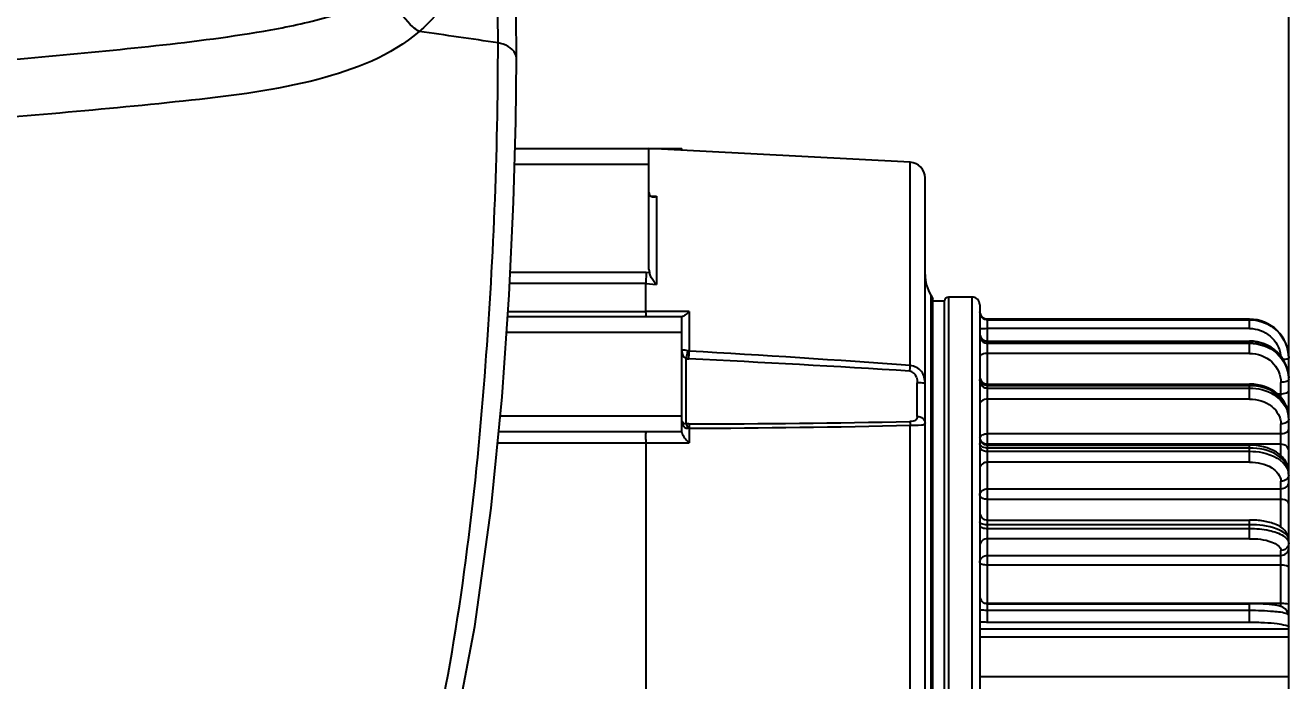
# Model space of a CAD drawing. Header units: millimetres. Extents: x 7426 to 8737, y 124 to 421.
# Drawn here: x 7935.59 to 7943.67, y 301.4 to 305.59 of the extents above; entities that cross this region are included whole.
import ezdxf

# ---------------------------------------------------------------- set-up
doc = ezdxf.new("R2010")
doc.units = ezdxf.units.MM
doc.layers.add('外形图', color=7, linetype='Continuous')
doc.layers.add('尺寸标注', color=7, linetype='Continuous')
doc.styles.add('微软雅黑', font='msyh.ttc')
doc.dimstyles.new('尺寸标注_1_20比例', dxfattribs={"dimtxt": 2.1, "dimasz": 1.7, "dimexe": 0.5, "dimexo": 0.4, "dimgap": 0.5, "dimtad": 1, "dimdec": 1, "dimlfac": 20, "dimdsep": 46, "dimtxsty": '微软雅黑', "dimcen": 0.09, "dimadec": 0, "dimazin": 0, "dimtp": 0.01, "dimtm": 0.01, "dimtfac": 1, "dimtdec": 1, "dimtofl": 0, "dimtmove": 0, "dimatfit": 3, "dimfxl": 1, "dimtolj": 1, "dimarcsym": 0})

# ---------------------------------------------------------------- blocks, each defined once
blk = doc.blocks.new('*D1261')
at = {"layer": 'Defpoints', "color": 0}
for p in [(7943.6678, 318.6849), (7943.6678, 302.5284), (7919.2922, 290.2199)]:
    blk.add_point(p, dxfattribs=at)
at = {"layer": '尺寸标注', "color": 0, "linetype": 'Continuous', "lineweight": -2}
for p, q in [((7919.2922, 290.6199), (7919.2922, 319.1849)), ((7943.6678, 302.9284), (7943.6678, 319.1849)), ((7920.9922, 318.6849), (7941.9678, 318.6849))]:
    blk.add_line(p, q, dxfattribs=at)
at = {"layer": '尺寸标注', "color": 0}
for points in [[(7920.9922, 318.9682), (7920.9922, 318.4016), (7919.2922, 318.6849)], [(7941.9678, 318.4016), (7941.9678, 318.9682), (7943.6678, 318.6849)]]:
    blk.add_solid(points, dxfattribs=at)
at = {"layer": '尺寸标注', "color": 0, "insert": (7931.48, 320.2708), "char_height": 2.1, "attachment_point": 5, "style": '微软雅黑'}
blk.add_mtext('\\A1;\\A1;487.5', dxfattribs=at)
blk = doc.blocks.new('*D1334')
at = {"layer": 'Defpoints', "color": 0}
for p in [(7943.6678, 325.4647), (7943.6678, 299.0744), (7918.3922, 273.0487)]:
    blk.add_point(p, dxfattribs=at)
at = {"layer": '尺寸标注', "color": 0, "lineweight": -2}
for p, q in [((7918.3922, 273.4487), (7918.3922, 325.9647)), ((7943.6678, 299.4744), (7943.6678, 325.9647)), ((7920.0922, 325.4647), (7941.9678, 325.4647))]:
    blk.add_line(p, q, dxfattribs=at)
at = {"layer": '尺寸标注', "color": 0}
for points in [[(7920.0922, 325.748), (7920.0922, 325.1814), (7918.3922, 325.4647)], [(7941.9678, 325.1814), (7941.9678, 325.748), (7943.6678, 325.4647)]]:
    blk.add_solid(points, dxfattribs=at)
at = {"layer": '尺寸标注', "color": 0, "insert": (7931.03, 327.0506), "char_height": 2.1, "attachment_point": 5, "style": '微软雅黑'}
blk.add_mtext('\\A1;505.5', dxfattribs=at)

msp = doc.modelspace()

# ---------------------------------------------------------------- linework, layer by layer
at = {"layer": '外形图', "color": 0, "linetype": 'Continuous'}
for p, q in [((7938.7314, 305.3699), (7938.7314, 305.37)), ((7938.7222, 304.7995), (7939.7877, 304.7995)), ((7941.248, 304.7109), (7939.5776, 304.7985)), ((7939.5777, 304.0265), (7939.5777, 304.7995)), ((7939.7877, 304.7874), (7939.7877, 304.7995)), ((7938.7194, 304.6995), (7939.5777, 304.6995)), ((7941.248, 303.411), (7941.248, 304.7109)), ((7941.3427, 298.3993), (7941.3427, 304.611)), ((7939.5886, 304.4953), (7939.6044, 304.4944)), ((7939.6044, 304.4944), (7939.6251, 304.4932)), ((7939.6251, 304.4932), (7939.6251, 303.9303)), ((7938.691, 304.0085), (7939.5603, 304.0085)), ((7939.5603, 304.0085), (7939.5577, 303.9351)), ((7939.5603, 304.0085), (7939.5799, 304.0071)), ((7939.2677, 303.9351), (7938.6875, 303.9351)), ((7939.5577, 303.9351), (7939.2677, 303.9351)), ((7939.5577, 303.7566), (7939.5577, 303.9351)), ((7939.5577, 303.9351), (7939.6251, 303.9303)), ((7941.3802, 303.8613), (7941.3802, 299.2375)), ((7941.3802, 303.8613), (7941.3927, 303.8386)), ((7941.3927, 299.2602), (7941.3927, 303.8386)), ((7941.3927, 303.8245), (7941.4677, 303.8245)), ((7941.4677, 299.2744), (7941.4677, 303.8245)), ((7941.4928, 303.8495), (7941.4928, 299.2494)), ((7941.6428, 303.8495), (7941.4928, 303.8495)), ((7941.6428, 299.4727), (7941.6428, 303.8495)), ((7938.6766, 303.7566), (7939.2677, 303.7566)), ((7939.2677, 303.7566), (7939.5577, 303.7566)), ((7939.8351, 303.7564), (7939.5577, 303.7566)), ((7939.8351, 303.7564), (7939.8351, 303.5031)), ((7941.6928, 303.7995), (7941.6928, 299.5866)), ((7938.6744, 303.7245), (7939.7877, 303.7245)), ((7939.7877, 302.9834), (7939.7877, 303.7245)), ((7941.7428, 301.7714), (7941.7428, 303.7079)), ((7941.7428, 303.7079), (7943.4178, 303.7079)), ((7943.4178, 303.7075), (7941.7428, 303.7075)), ((7941.7428, 303.7042), (7943.4178, 303.7042)), ((7943.4178, 303.6481), (7943.4178, 303.7079)), ((7938.6674, 303.6245), (7939.7877, 303.6245)), ((7943.4178, 303.6481), (7941.7428, 303.6481)), ((7941.7428, 303.5675), (7943.4178, 303.5675)), ((7943.4178, 303.5637), (7941.7428, 303.5637)), ((7941.7428, 303.5541), (7943.4178, 303.5541)), ((7943.4178, 303.4888), (7941.7428, 303.4888)), ((7943.4178, 303.4888), (7943.4178, 303.5675)), ((7939.8127, 303.4564), (7939.8127, 303.0383)), ((7943.6678, 303.085), (7943.6678, 303.4596)), ((7941.2927, 303.0861), (7941.2927, 303.3017)), ((7941.7428, 303.2929), (7943.4178, 303.2929)), ((7943.4178, 303.2826), (7941.7428, 303.2826)), ((7941.7428, 303.2674), (7943.4178, 303.2674)), ((7943.4178, 303.1973), (7943.4178, 303.2929)), ((7943.6178, 303.2088), (7943.6178, 303.304)), ((7943.4178, 303.1973), (7941.7428, 303.1973)), ((7943.5909, 303.2316), (7943.6178, 303.2316)), ((7938.6266, 303.0895), (7939.7877, 303.0895)), ((7943.6678, 301.8208), (7943.6678, 303.0843)), ((7939.7962, 303.0443), (7939.7903, 303.0532)), ((7939.8001, 303.0414), (7939.7962, 303.0443)), ((7939.8001, 303.0414), (7939.7999, 303.0415)), ((7939.8127, 303.0383), (7939.8064, 303.0389)), ((7939.8351, 303.0111), (7939.8351, 302.9183)), ((7941.248, 298.9941), (7941.248, 303.0301)), ((7943.6178, 302.8347), (7943.6178, 303.0386)), ((7938.6167, 302.9895), (7939.7877, 302.9895)), ((7941.7428, 302.9764), (7943.6178, 302.9764)), ((7938.6097, 302.9184), (7939.5577, 302.9184)), ((7939.5577, 302.9184), (7939.5577, 300.1804)), ((7939.5577, 302.9184), (7939.8351, 302.9183)), ((7943.6178, 302.9082), (7941.7428, 302.9082)), ((7941.7428, 302.903), (7943.4178, 302.903)), ((7943.4178, 302.8834), (7941.7428, 302.8834)), ((7941.7428, 302.8636), (7943.4178, 302.8636)), ((7943.4178, 302.7935), (7943.4178, 302.903)), ((7943.4178, 302.7935), (7941.7428, 302.7935)), ((7941.7428, 302.624), (7943.6178, 302.624)), ((7943.6178, 302.3763), (7943.6178, 302.6717)), ((7943.6178, 302.5563), (7941.7428, 302.5563)), ((7941.7428, 302.4242), (7943.4178, 302.4242)), ((7943.4178, 302.3933), (7941.7428, 302.3933)), ((7941.7428, 302.3702), (7943.4178, 302.3702)), ((7943.4178, 302.3049), (7943.4178, 302.4242)), ((7943.4178, 302.3049), (7941.7428, 302.3049)), ((7941.7428, 302.1983), (7943.6178, 302.1983)), ((7943.6178, 301.8703), (7943.6178, 302.2284)), ((7943.6178, 302.1359), (7941.7428, 302.1359)), ((7941.7428, 301.8925), (7943.6178, 301.8925)), ((7941.7428, 301.8892), (7943.4178, 301.8892)), ((7943.4178, 301.7714), (7943.4178, 301.8892)), ((7943.4178, 301.8457), (7941.7428, 301.8457)), ((7943.6678, 299.0744), (7943.6678, 301.8131)), ((7941.6928, 301.7285), (7943.6678, 301.7285)), ((7941.7428, 301.7714), (7943.4178, 301.7714)), ((7943.6678, 301.6754), (7941.6928, 301.6754)), ((7941.6928, 301.4234), (7943.6678, 301.4234))]:
    msp.add_line(p, q, dxfattribs=at)
for points in [[(7938.7314, 305.3699), (7938.7283, 305.6634), (7938.7151, 305.9744), (7938.6887, 306.2245), (7938.6458, 306.4041)], [(7938.3235, 301.0066), (7938.464, 301.7432), (7938.5685, 302.5002), (7938.6386, 303.2116), (7938.6841, 303.8637), (7938.7123, 304.455), (7938.7272, 304.9714), (7938.7314, 305.37)]]:
    msp.add_lwpolyline(points, dxfattribs=at)
for centre, radius, start, end in [((7931.9475, 261.1299), 44.842, 81.45222, 82.10278), ((7941.2427, 304.6111), 0.1, 0, 87), ((7939.6653, 304.0265), 0.0876, 179.96947, 192.74655), ((7941.5928, 303.993), 0.25, 180, 211.78833), ((7941.4928, 303.8245), 0.025, 90, 180), ((7941.6428, 303.7995), 0.05, 0, 90), ((7941.7428, 303.7579), 0.05, 180, 270), ((7941.7428, 303.6175), 0.05, 180, 270), ((7941.7356, 303.6099), 0.0429, 180.05795, 192.61888), ((7941.7366, 303.6101), 0.0438, 192.57758, 204.10807), ((7938.0343, 303.5736), 1.8022, 356.18306, 357.75713), ((7935.9893, 233.6398), 69.9691, 85.68974, 86.849191), ((7939.8378, 303.5638), 0.1102, 256.84218, 267.23272), ((7935.952, 220.666), 82.8786, 86.338062, 87.316333), ((7936.8732, 303.7143), 4.3853, 355.56674, 356.03365), ((7943.4245, 303.4564), 0.2433, 0.00019, 0.7565), ((7941.7428, 303.3429), 0.05, 180, 270), ((7943.4558, 303.3231), 0.212, 0.00195, 2.54902), ((7943.4178, 302.9948), 0.2982, 89.36074, 89.99983), ((7943.5053, 303.0683), 0.1626, 5.52158, 18.67524), ((7943.5108, 303.069), 0.157, 0.00842, 5.45977), ((7939.8111, 303.0602), 0.0218, 239.70147, 243.88584), ((7939.8399, 300.877), 2.1615, 90.19705, 90.72104), ((7939.8378, 302.9258), 0.0854, 91.84033, 98.50566), ((7939.6822, 380.8024), 77.7641, 270.110749, 271.151827), ((7939.6607, 368.5468), 65.536, 270.152459, 271.387831), ((7944.2162, 302.9586), 4.6586, 180.2356, 180.49457), ((7941.7428, 302.953), 0.05, 180, 270), ((7943.5737, 302.7113), 0.0941, 0.07116, 11.79297), ((7941.7428, 302.4742), 0.05, 180, 270), ((7943.6135, 302.2672), 0.056, 30.15207, 35.0287), ((7941.7428, 301.9392), 0.05, 180, 270)]:
    msp.add_arc(centre, radius, start, end, dxfattribs=at)
for points, knots in [([(7934.9708, 305.3195), (7935.2125, 305.3407), (7935.6972, 305.3833), (7936.4279, 305.4537), (7937.0469, 305.5296), (7937.5592, 305.6379), (7938.0954, 305.8526), (7938.4602, 306.4899), (7938.7598, 307.4708), (7938.8978, 308.7262), (7938.759, 309.9828), (7938.4588, 310.9634), (7938.0916, 311.5994), (7937.5561, 311.812), (7937.0443, 311.9199), (7936.4261, 311.9957), (7935.6964, 312.066), (7935.2122, 312.1085), (7934.9708, 312.1297)], [0, 0, 0, 0, 0.059304, 0.118884, 0.179492, 0.211315, 0.24722, 0.316724, 0.378735, 0.500163, 0.621493, 0.683827, 0.75306, 0.788939, 0.820753, 0.881257, 0.940766, 1, 1, 1, 1]), ([(7938.5704, 306.3483), (7938.5426, 306.2298), (7938.4318, 305.9375), (7938.2521, 305.6707), (7938.1087, 305.5466)], [0, 0, 0, 0, 0.390922, 1, 1, 1, 1]), ([(7938.6126, 305.4738), (7938.6126, 305.5689), (7938.6092, 305.8605), (7938.6013, 306.1539), (7938.5704, 306.3483)], [0, 0, 0, 0, 0.325708, 1, 1, 1, 1]), ([(7938.1087, 305.5466), (7938.0941, 305.5557), (7938.0329, 305.6007), (7937.9847, 305.6651), (7937.9638, 305.7201)], [0, 0, 0, 0, 0.225419, 1, 1, 1, 1]), ([(7938.1087, 305.5466), (7937.9282, 305.3903), (7937.4289, 305.2002), (7936.3669, 305.068), (7935.5306, 305.001), (7934.969, 304.9551)], [0, 0, 0, 0, 0.222037, 0.475995, 1, 1, 1, 1]), ([(7938.2064, 301.0026), (7938.3736, 301.7717), (7938.5499, 303.2652), (7938.6126, 304.7626), (7938.6126, 305.4738)], [0, 0, 0, 0, 0.525349, 1, 1, 1, 1]), ([(7938.7314, 305.37), (7938.7314, 305.3819), (7938.7173, 305.4379), (7938.6555, 305.4673), (7938.6126, 305.4738)], [0, 0, 0, 0, 0.215548, 1, 1, 1, 1]), ([(7939.5777, 304.5176), (7939.5777, 304.5101), (7939.583, 304.4947), (7939.5977, 304.4902), (7939.6042, 304.4898)], [0, 0, 0, 0, 0.539292, 1, 1, 1, 1]), ([(7939.6251, 303.9303), (7939.6203, 303.9352), (7939.6006, 303.9576), (7939.585, 303.9847), (7939.5799, 304.0071)], [0, 0, 0, 0, 0.229566, 1, 1, 1, 1]), ([(7939.5603, 303.7245), (7939.5575, 303.7245), (7939.561, 303.7417), (7939.558, 303.7487), (7939.5577, 303.7566)], [0, 0, 0, 0, 0.263371, 1, 1, 1, 1]), ([(7939.8351, 303.7564), (7939.8269, 303.7482), (7939.813, 303.7371), (7939.7969, 303.7245), (7939.7899, 303.7245)], [0, 0, 0, 0, 0.624251, 1, 1, 1, 1]), ([(7941.7428, 303.7075), (7941.7305, 303.7075), (7941.7051, 303.7171), (7941.6937, 303.7417), (7941.6929, 303.7539)], [0, 0, 0, 0, 0.50139, 1, 1, 1, 1]), ([(7943.6678, 303.4596), (7943.6678, 303.5231), (7943.614, 303.6554), (7943.4815, 303.7079), (7943.4178, 303.7079)], [0, 0, 0, 0, 0.498997, 1, 1, 1, 1]), ([(7943.6678, 303.4596), (7943.6678, 303.5229), (7943.6139, 303.6551), (7943.4815, 303.7075), (7943.4178, 303.7075)], [0, 0, 0, 0, 0.498481, 1, 1, 1, 1]), ([(7943.4178, 303.7042), (7943.481, 303.7042), (7943.6123, 303.6528), (7943.667, 303.5224), (7943.6678, 303.4596)], [0, 0, 0, 0, 0.501498, 1, 1, 1, 1]), ([(7941.7428, 303.6481), (7941.731, 303.6481), (7941.7192, 303.6452), (7941.6928, 303.6467), (7941.6928, 303.6416)], [0, 0, 0, 0, 0.697516, 1, 1, 1, 1]), ([(7941.6928, 303.6003), (7941.6928, 303.5884), (7941.7044, 303.5631), (7941.7301, 303.5541), (7941.7428, 303.5541)], [0, 0, 0, 0, 0.486022, 1, 1, 1, 1]), ([(7943.4178, 303.6481), (7943.4645, 303.6481), (7943.5609, 303.6135), (7943.6094, 303.5231), (7943.6159, 303.4771)], [0, 0, 0, 0, 0.501329, 1, 1, 1, 1]), ([(7939.7877, 303.5025), (7939.7877, 303.5041), (7939.7947, 303.5172), (7939.8141, 303.5098), (7939.8252, 303.5054)], [0, 0, 0, 0, 0.114104, 1, 1, 1, 1]), ([(7939.8351, 303.5031), (7939.8334, 303.5032), (7939.83, 303.5038), (7939.8268, 303.5048), (7939.8252, 303.5054)], [0, 0, 0, 0, 0.496388, 1, 1, 1, 1]), ([(7941.7428, 303.4888), (7941.7308, 303.4888), (7941.714, 303.4878), (7941.6928, 303.4763), (7941.6928, 303.4697)], [0, 0, 0, 0, 0.64227, 1, 1, 1, 1]), ([(7943.6678, 303.3327), (7943.6678, 303.3935), (7943.6103, 303.5213), (7943.4808, 303.5675), (7943.4178, 303.5675)], [0, 0, 0, 0, 0.491012, 1, 1, 1, 1]), ([(7943.6678, 303.3327), (7943.6678, 303.3924), (7943.6096, 303.5189), (7943.4809, 303.5637), (7943.4178, 303.5637)], [0, 0, 0, 0, 0.486022, 1, 1, 1, 1]), ([(7943.4178, 303.5541), (7943.4794, 303.5541), (7943.6046, 303.5116), (7943.665, 303.3908), (7943.6676, 303.3326)], [0, 0, 0, 0, 0.513619, 1, 1, 1, 1]), ([(7943.4178, 303.4888), (7943.4683, 303.4888), (7943.5712, 303.4529), (7943.6178, 303.3517), (7943.6178, 303.304)], [0, 0, 0, 0, 0.513976, 1, 1, 1, 1]), ([(7941.3427, 303.2957), (7941.3427, 303.3226), (7941.3301, 303.3798), (7941.275, 303.4099), (7941.248, 303.411)], [0, 0, 0, 0, 0.498735, 1, 1, 1, 1]), ([(7943.6678, 303.4564), (7943.6678, 303.4548), (7943.6609, 303.453), (7943.6568, 303.4522), (7943.6532, 303.4518)], [0, 0, 0, 0, 0.291892, 1, 1, 1, 1]), ([(7943.6614, 303.3754), (7943.663, 303.3758), (7943.6651, 303.3763), (7943.6678, 303.3778), (7943.6678, 303.3786)], [0, 0, 0, 0, 0.684248, 1, 1, 1, 1]), ([(7941.3427, 303.2957), (7941.3427, 303.3008), (7941.3162, 303.2986), (7941.3045, 303.3017), (7941.2927, 303.3017)], [0, 0, 0, 0, 0.301144, 1, 1, 1, 1]), ([(7941.6966, 303.3071), (7941.6953, 303.3095), (7941.6934, 303.3144), (7941.6928, 303.3197), (7941.6928, 303.3223)], [0, 0, 0, 0, 0.506282, 1, 1, 1, 1]), ([(7941.6928, 303.3071), (7941.6928, 303.2965), (7941.7063, 303.2737), (7941.7304, 303.2674), (7941.7428, 303.2674)], [0, 0, 0, 0, 0.459531, 1, 1, 1, 1]), ([(7943.6678, 303.0843), (7943.6678, 303.137), (7943.6003, 303.2513), (7943.4798, 303.2826), (7943.4178, 303.2826)], [0, 0, 0, 0, 0.459531, 1, 1, 1, 1]), ([(7943.4178, 303.2674), (7943.4703, 303.2674), (7943.5714, 303.2438), (7943.6445, 303.1642), (7943.6593, 303.1204)], [0, 0, 0, 0, 0.532066, 1, 1, 1, 1]), ([(7943.6678, 303.0843), (7943.6678, 303.1396), (7943.6038, 303.2572), (7943.4821, 303.2922), (7943.4211, 303.2929)], [0, 0, 0, 0, 0.475558, 1, 1, 1, 1]), ([(7943.6178, 303.2316), (7943.6297, 303.2316), (7943.6465, 303.2325), (7943.6678, 303.244), (7943.6678, 303.2507)], [0, 0, 0, 0, 0.64227, 1, 1, 1, 1]), ([(7943.664, 303.3158), (7943.6626, 303.3145), (7943.6591, 303.3122), (7943.6553, 303.3104), (7943.6532, 303.3096)], [0, 0, 0, 0, 0.45336, 1, 1, 1, 1]), ([(7943.6678, 303.3231), (7943.6678, 303.3219), (7943.667, 303.319), (7943.6651, 303.3169), (7943.664, 303.3158)], [0, 0, 0, 0, 0.456309, 1, 1, 1, 1]), ([(7941.7428, 303.1973), (7941.7363, 303.1973), (7941.717, 303.1957), (7941.6928, 303.1808), (7941.6928, 303.1668)], [0, 0, 0, 0, 0.315815, 1, 1, 1, 1]), ([(7943.4178, 303.1973), (7943.4674, 303.1973), (7943.5638, 303.1722), (7943.6178, 303.0808), (7943.6178, 303.0386)], [0, 0, 0, 0, 0.540464, 1, 1, 1, 1]), ([(7941.2927, 303.0861), (7941.2927, 303.0784), (7941.2838, 303.0557), (7941.2587, 303.0543), (7941.2454, 303.054)], [0, 0, 0, 0, 0.367673, 1, 1, 1, 1]), ([(7941.2927, 303.0861), (7941.3052, 303.0861), (7941.3299, 303.079), (7941.3427, 303.0552), (7941.3427, 303.0442)], [0, 0, 0, 0, 0.530773, 1, 1, 1, 1]), ([(7939.8064, 303.0389), (7939.8055, 303.0391), (7939.8039, 303.0396), (7939.8023, 303.0402), (7939.8015, 303.0406)], [0, 0, 0, 0, 0.50444, 1, 1, 1, 1]), ([(7939.8252, 303.0102), (7939.8247, 303.0139), (7939.8225, 303.0231), (7939.8193, 303.0372), (7939.8127, 303.0383)], [0, 0, 0, 0, 0.358426, 1, 1, 1, 1]), ([(7939.8325, 303.0384), (7939.8345, 303.0365), (7939.8332, 303.0258), (7939.8349, 303.0175), (7939.8351, 303.0111)], [0, 0, 0, 0, 0.299262, 1, 1, 1, 1]), ([(7941.2454, 303.054), (7941.2457, 303.0527), (7941.247, 303.0448), (7941.2476, 303.0368), (7941.248, 303.0301)], [0, 0, 0, 0, 0.161888, 1, 1, 1, 1]), ([(7941.248, 303.0301), (7941.2718, 303.0301), (7941.2968, 303.027), (7941.3427, 303.0354), (7941.3427, 303.0442)], [0, 0, 0, 0, 0.731064, 1, 1, 1, 1]), ([(7943.664, 303.0574), (7943.6627, 303.0555), (7943.6594, 303.0518), (7943.6554, 303.0489), (7943.6532, 303.0475)], [0, 0, 0, 0, 0.475231, 1, 1, 1, 1]), ([(7943.6678, 303.0691), (7943.6678, 303.0671), (7943.6671, 303.0629), (7943.6652, 303.0592), (7943.664, 303.0574)], [0, 0, 0, 0, 0.484443, 1, 1, 1, 1]), ([(7943.664, 302.9952), (7943.6652, 302.9969), (7943.6671, 303.0007), (7943.6678, 303.0048), (7943.6678, 303.0068)], [0, 0, 0, 0, 0.515557, 1, 1, 1, 1]), ([(7939.5576, 302.9395), (7939.5576, 302.9512), (7939.556, 302.9689), (7939.5595, 302.9817), (7939.5577, 302.9895), (7939.559, 302.9895)], [0, 0, 0, 0, 0.706503, 0.923205, 1, 1, 1, 1]), ([(7939.7877, 302.9834), (7939.7877, 302.9816), (7939.7886, 302.9776), (7939.7902, 302.9738), (7939.7911, 302.9717)], [0, 0, 0, 0, 0.436843, 1, 1, 1, 1]), ([(7941.7074, 302.9192), (7941.7065, 302.9199), (7941.7047, 302.9214), (7941.703, 302.9231), (7941.7022, 302.9239)], [0, 0, 0, 0, 0.505697, 1, 1, 1, 1]), ([(7943.6178, 302.9764), (7943.6227, 302.9764), (7943.6393, 302.9778), (7943.6572, 302.9852), (7943.664, 302.9952)], [0, 0, 0, 0, 0.286932, 1, 1, 1, 1]), ([(7941.6966, 302.9022), (7941.6954, 302.904), (7941.6935, 302.9077), (7941.6928, 302.9119), (7941.6928, 302.9139)], [0, 0, 0, 0, 0.515557, 1, 1, 1, 1]), ([(7941.6928, 302.894), (7941.6928, 302.8899), (7941.7007, 302.8693), (7941.7261, 302.8636), (7941.7428, 302.8636)], [0, 0, 0, 0, 0.197255, 1, 1, 1, 1]), ([(7941.7428, 302.8834), (7941.7379, 302.8834), (7941.7213, 302.8849), (7941.7033, 302.8922), (7941.6966, 302.9022)], [0, 0, 0, 0, 0.286932, 1, 1, 1, 1]), ([(7943.6678, 302.7312), (7943.6678, 302.7559), (7943.6511, 302.8077), (7943.567, 302.8836), (7943.4772, 302.903), (7943.4178, 302.903)], [0, 0, 0, 0, 0.223983, 0.461672, 1, 1, 1, 1]), ([(7943.6678, 302.7312), (7943.6678, 302.7746), (7943.5847, 302.8679), (7943.4786, 302.8834), (7943.4178, 302.8834)], [0, 0, 0, 0, 0.416559, 1, 1, 1, 1]), ([(7943.4178, 302.8636), (7943.4447, 302.8636), (7943.5333, 302.8556), (7943.6335, 302.8094), (7943.6593, 302.7508)], [0, 0, 0, 0, 0.295943, 1, 1, 1, 1]), ([(7943.6678, 302.8705), (7943.6678, 302.886), (7943.6458, 302.9059), (7943.6243, 302.9082), (7943.6178, 302.9082)], [0, 0, 0, 0, 0.70647, 1, 1, 1, 1]), ([(7941.7428, 302.7935), (7941.7304, 302.7935), (7941.7063, 302.7872), (7941.6928, 302.7644), (7941.6928, 302.7538)], [0, 0, 0, 0, 0.540469, 1, 1, 1, 1]), ([(7943.4178, 302.7935), (7943.4664, 302.7935), (7943.5513, 302.7811), (7943.6178, 302.7064), (7943.6178, 302.6717)], [0, 0, 0, 0, 0.583429, 1, 1, 1, 1]), ([(7941.6928, 302.5843), (7941.6928, 302.5949), (7941.7063, 302.6177), (7941.7304, 302.624), (7941.7428, 302.624)], [0, 0, 0, 0, 0.459534, 1, 1, 1, 1]), ([(7943.6178, 302.624), (7943.6302, 302.624), (7943.6543, 302.6302), (7943.6678, 302.6531), (7943.6678, 302.6637)], [0, 0, 0, 0, 0.540469, 1, 1, 1, 1]), ([(7941.7428, 302.5563), (7941.7363, 302.5563), (7941.7177, 302.5577), (7941.6928, 302.5709), (7941.6928, 302.5843)], [0, 0, 0, 0, 0.323285, 1, 1, 1, 1]), ([(7943.6678, 302.5284), (7943.6678, 302.5322), (7943.6592, 302.5521), (7943.6342, 302.5563), (7943.6178, 302.5563)], [0, 0, 0, 0, 0.187226, 1, 1, 1, 1]), ([(7941.6966, 302.4051), (7941.6954, 302.4062), (7941.6936, 302.4084), (7941.6928, 302.4112), (7941.6928, 302.4125)], [0, 0, 0, 0, 0.543691, 1, 1, 1, 1]), ([(7941.6928, 302.3894), (7941.6928, 302.3827), (7941.714, 302.3712), (7941.7308, 302.3702), (7941.7428, 302.3702)], [0, 0, 0, 0, 0.35773, 1, 1, 1, 1]), ([(7941.7428, 302.3933), (7941.7379, 302.3933), (7941.7222, 302.3944), (7941.7048, 302.3975), (7941.6966, 302.4051)], [0, 0, 0, 0, 0.302219, 1, 1, 1, 1]), ([(7943.6678, 302.2977), (7943.6678, 302.3195), (7943.6461, 302.3644), (7943.5822, 302.3998), (7943.5049, 302.4199), (7943.4479, 302.4242), (7943.4178, 302.4242)], [0, 0, 0, 0, 0.215856, 0.439716, 0.703455, 1, 1, 1, 1]), ([(7943.6678, 302.2977), (7943.6678, 302.3309), (7943.5615, 302.3884), (7943.4775, 302.3933), (7943.4178, 302.3933)], [0, 0, 0, 0, 0.35773, 1, 1, 1, 1]), ([(7943.4178, 302.3702), (7943.4597, 302.3702), (7943.534, 302.3633), (7943.6071, 302.3404), (7943.6343, 302.3224)], [0, 0, 0, 0, 0.561881, 1, 1, 1, 1]), ([(7941.7428, 302.3049), (7941.7301, 302.3049), (7941.7044, 302.2959), (7941.6928, 302.2706), (7941.6928, 302.2587)], [0, 0, 0, 0, 0.513978, 1, 1, 1, 1]), ([(7943.4178, 302.3049), (7943.4655, 302.3049), (7943.5327, 302.3009), (7943.6178, 302.2549), (7943.6178, 302.2284)], [0, 0, 0, 0, 0.642247, 1, 1, 1, 1]), ([(7943.662, 302.3264), (7943.6637, 302.325), (7943.6665, 302.3221), (7943.6678, 302.318), (7943.6678, 302.3162)], [0, 0, 0, 0, 0.546432, 1, 1, 1, 1]), ([(7941.6928, 302.1522), (7941.6928, 302.1641), (7941.7044, 302.1894), (7941.7301, 302.1983), (7941.7428, 302.1983)], [0, 0, 0, 0, 0.486022, 1, 1, 1, 1]), ([(7943.6178, 302.1983), (7943.6304, 302.1983), (7943.6562, 302.2073), (7943.6678, 302.2326), (7943.6678, 302.2445)], [0, 0, 0, 0, 0.513978, 1, 1, 1, 1]), ([(7941.7428, 302.1359), (7941.7309, 302.1359), (7941.7153, 302.1368), (7941.6928, 302.1459), (7941.6928, 302.1522)], [0, 0, 0, 0, 0.656921, 1, 1, 1, 1]), ([(7943.6678, 302.1196), (7943.6678, 302.1258), (7943.6453, 302.1349), (7943.6297, 302.1359), (7943.6178, 302.1359)], [0, 0, 0, 0, 0.343079, 1, 1, 1, 1]), ([(7943.6678, 301.8131), (7943.6678, 301.8348), (7943.6352, 301.8723), (7943.5716, 301.8803), (7943.5007, 301.8882), (7943.447, 301.8892), (7943.4178, 301.8892)], [0, 0, 0, 0, 0.233404, 0.424799, 0.686408, 1, 1, 1, 1]), ([(7943.6178, 301.8925), (7943.6296, 301.8925), (7943.6424, 301.8905), (7943.6678, 301.8883), (7943.6678, 301.8829)], [0, 0, 0, 0, 0.687504, 1, 1, 1, 1]), ([(7941.7428, 301.8457), (7941.731, 301.8457), (7941.7192, 301.8486), (7941.6928, 301.8471), (7941.6928, 301.8522)], [0, 0, 0, 0, 0.697516, 1, 1, 1, 1]), ([(7943.6593, 301.8215), (7943.632, 301.8348), (7943.5483, 301.8404), (7943.4686, 301.8457), (7943.4178, 301.8457)], [0, 0, 0, 0, 0.373924, 1, 1, 1, 1]), ([(7943.6678, 301.8131), (7943.6678, 301.8147), (7943.6652, 301.8185), (7943.6616, 301.8204), (7943.6593, 301.8215)], [0, 0, 0, 0, 0.384372, 1, 1, 1, 1]), ([(7941.6928, 301.7779), (7941.6928, 301.7728), (7941.7192, 301.7743), (7941.731, 301.7714), (7941.7428, 301.7714)], [0, 0, 0, 0, 0.302498, 1, 1, 1, 1]), ([(7943.4178, 301.7714), (7943.4497, 301.7714), (7943.5077, 301.77), (7943.5888, 301.7637), (7943.6334, 301.7554), (7943.6678, 301.7463), (7943.6678, 301.7387)], [0, 0, 0, 0, 0.375214, 0.694283, 0.910755, 1, 1, 1, 1])]:
    msp.add_open_spline(points, degree=3, knots=knots, dxfattribs=at)
for points in [[(7939.6042, 304.4898), (7939.6112, 304.4894), (7939.6184, 304.4908), (7939.6251, 304.4932)], [(7941.6928, 303.7538), (7941.6928, 303.7411), (7941.6984, 303.7277), (7941.7074, 303.7188)], [(7941.7074, 303.7188), (7941.7164, 303.7098), (7941.73, 303.7042), (7941.7428, 303.7042)], [(7941.7074, 303.5772), (7941.7029, 303.5814), (7941.6991, 303.5866), (7941.6966, 303.5922)], [(7941.7428, 303.5637), (7941.7301, 303.5637), (7941.7167, 303.5687), (7941.7074, 303.5772)], [(7939.7877, 303.5025), (7939.7877, 303.485), (7939.7984, 303.4665), (7939.8127, 303.4564)], [(7939.8252, 303.5054), (7939.8223, 303.4888), (7939.8179, 303.4725), (7939.8127, 303.4564)], [(7943.6532, 303.4518), (7943.6478, 303.451), (7943.6424, 303.4506), (7943.6369, 303.4503)], [(7941.2875, 303.3379), (7941.2816, 303.3558), (7941.2641, 303.3741), (7941.2454, 303.3753)], [(7941.2875, 303.3379), (7941.2914, 303.3264), (7941.2927, 303.3139), (7941.2927, 303.3017)], [(7941.7074, 303.2942), (7941.703, 303.2977), (7941.6992, 303.3021), (7941.6966, 303.3071)], [(7941.7428, 303.2826), (7941.7304, 303.2826), (7941.7171, 303.2865), (7941.7074, 303.2942)], [(7943.6532, 303.3096), (7943.642, 303.3054), (7943.6297, 303.304), (7943.6178, 303.304)], [(7943.6678, 303.1225), (7943.6678, 303.1348), (7943.6612, 303.1477), (7943.6518, 303.1555)], [(7939.7895, 303.0482), (7939.7905, 303.0428), (7939.7921, 303.0375), (7939.7943, 303.0324)], [(7939.7943, 303.0324), (7939.7993, 303.0207), (7939.8126, 303.0083), (7939.8252, 303.0102)], [(7943.6532, 303.0475), (7943.6428, 303.0412), (7943.63, 303.0386), (7943.6178, 303.0386)], [(7939.7911, 302.9717), (7939.801, 302.9509), (7939.8177, 302.9335), (7939.8351, 302.9183)], [(7941.693, 302.9486), (7941.6941, 302.9567), (7941.701, 302.9637), (7941.708, 302.9678)], [(7941.708, 302.9678), (7941.7183, 302.9739), (7941.7308, 302.9764), (7941.7428, 302.9764)], [(7941.7237, 302.9111), (7941.7179, 302.9129), (7941.7123, 302.9156), (7941.7074, 302.9192)], [(7941.7428, 302.9082), (7941.7363, 302.9082), (7941.7298, 302.9092), (7941.7237, 302.9111)], [(7943.6532, 302.6833), (7943.6434, 302.6756), (7943.6302, 302.6717), (7943.6178, 302.6717)], [(7943.6678, 302.7114), (7943.6678, 302.7008), (7943.6614, 302.6899), (7943.6532, 302.6833)], [(7943.6593, 302.7508), (7943.6621, 302.7443), (7943.6644, 302.7375), (7943.6658, 302.7305)], [(7943.6343, 302.3224), (7943.6438, 302.3161), (7943.6528, 302.3086), (7943.6593, 302.2993)], [(7943.6619, 302.2953), (7943.6655, 302.2891), (7943.6678, 302.2817), (7943.6678, 302.2746)], [(7943.664, 302.2569), (7943.6566, 302.2404), (7943.6359, 302.2284), (7943.6178, 302.2284)], [(7943.6678, 302.2746), (7943.6678, 302.2685), (7943.6665, 302.2624), (7943.664, 302.2569)], [(7941.7232, 301.8932), (7941.7297, 301.8927), (7941.7362, 301.8925), (7941.7428, 301.8925)]]:
    msp.add_open_spline(points, degree=3, dxfattribs=at)

# ---------------------------------------------------------------- dimensions: what is measured, and where the dimension line sits
at = {"layer": '尺寸标注'}
dim = msp.add_linear_dim(base=(7943.6678, 325.4647), p1=(7918.3922, 273.0487), p2=(7943.6678, 299.0744), dimstyle='尺寸标注_1_20比例', dxfattribs=at)
dim.commit()
dim.dimension.update_dxf_attribs({"geometry": '*D1334', "text_midpoint": (7931.03, 327.0506)})
at = {"layer": '尺寸标注', "color": 0, "linetype": 'Continuous'}
dim = msp.add_linear_dim(base=(7943.6678, 318.6849), p1=(7919.2922, 290.2199), p2=(7943.6678, 302.5284), text='\\A1;487.5', dimstyle='尺寸标注_1_20比例', override={"dimtxsty": '微软雅黑'}, dxfattribs=at)
dim.commit()
dim.dimension.update_dxf_attribs({"geometry": '*D1261', "text_midpoint": (7931.48, 320.2708)})

doc.saveas('drawing.dxf')
